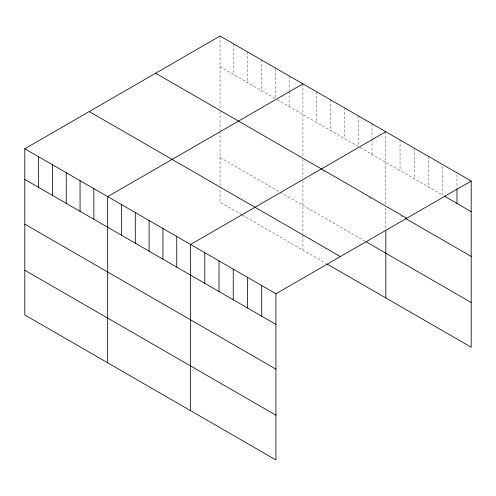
<?xml version="1.0" encoding="UTF-8"?>
<svg xmlns="http://www.w3.org/2000/svg" width="496" height="496" viewBox="0 0 496 496"><rect width="100%" height="100%" fill="white"/><g stroke="black" fill="none" stroke-linecap="round" stroke-linejoin="round"><path stroke-width="0.37" stroke-dasharray="2.48 1.86" d="M220.057 36.034L220.057 109.176M220.057 66.675L275.311 98.574L275.311 67.933M277.283 99.715L358.186 146.425L358.186 115.785M360.158 147.56L442.736 195.238L442.736 164.598M322.667 170.649L324.638 171.79M369.365 197.613L371.343 198.753M400.687 215.698L403.279 217.192M220.057 157.499L364.765 241.044M241.763 214.768L220.057 202.238L220.057 187.327M242.42 215.146L325.959 263.376M456.971 174.35L456.971 188.133M428.507 156.383L428.507 187.023M414.272 148.168L414.272 178.808M400.043 139.953L400.043 170.587M385.814 131.731L385.814 204.873M385.814 207.874L385.814 228.619M372 123.758L372 138.31M372 139.078L372 154.399M344.373 107.812L344.373 138.446M330.559 99.832L330.559 130.473M316.746 91.859L316.746 122.5M302.932 83.886L302.932 157.021M302.932 159.259L302.932 177.698M302.932 180.767L302.932 233.684M302.932 235.172L302.932 250.083M289.125 75.913L289.125 90.464M289.125 91.227L289.125 106.547M261.497 59.96L261.497 90.601M247.684 51.987L247.684 82.627M233.87 44.014L233.87 74.648M220.057 111.408L220.057 130.615M220.057 131.384L220.057 185.089"/><path stroke-width="0.74" d="M24.8 148.769L275.943 293.762L275.943 459.966L24.8 314.966L24.8 148.769L220.057 36.034L471.2 181.034L471.2 347.231L327.273 264.139M302.932 83.886L107.675 196.614L107.675 362.818M385.814 131.731L190.557 244.466L190.557 410.663M275.943 293.762L471.2 181.034M444.032 195.982L471.2 211.668M155.62 73.241L406.763 218.234M405.22 218.314L471.2 256.407M366.079 241.806L471.2 302.498M89.237 111.569L340.38 256.562M24.8 179.403L275.943 324.403M24.8 224.142L275.943 369.136M24.8 270.233L275.943 415.226M456.971 188.902L456.971 203.453M385.814 230.15L385.814 297.935M261.708 285.547L261.708 316.188M247.479 277.332L247.479 307.966M233.25 269.111L233.25 299.751M219.015 260.896L219.015 291.536M204.786 252.681L204.786 283.321M176.743 236.493L176.743 267.127M162.93 228.513L162.93 259.154M149.116 220.54L149.116 251.181M135.303 212.567L135.303 243.201M121.489 204.594L121.489 235.228M93.862 188.641L93.862 219.282M80.054 180.668L80.054 211.302M66.241 172.695L66.241 203.329M52.427 164.715L52.427 195.356M38.614 156.742L38.614 187.383"/></g></svg>
